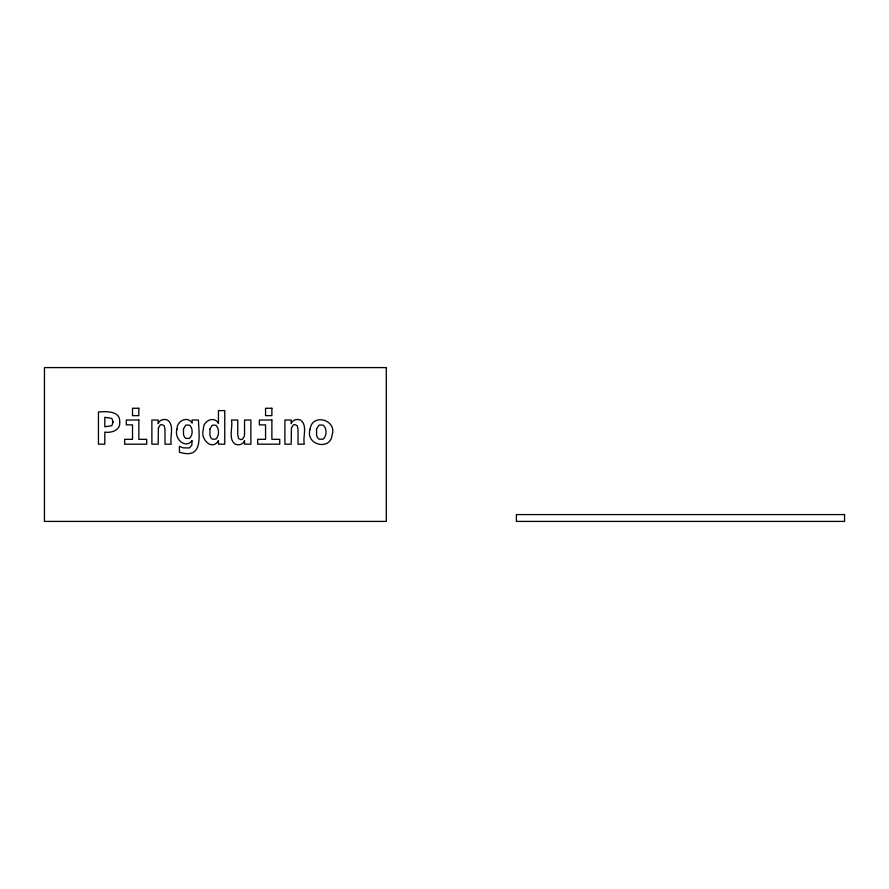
<?xml version="1.0" encoding="UTF-8"?>
<svg xmlns="http://www.w3.org/2000/svg" width="889" height="889" viewBox="0 0 889 889"><rect width="100%" height="100%" fill="white"/><g stroke="black" fill="none" stroke-linecap="round" stroke-linejoin="round"><path stroke-width="1.33" d="M203.459 429.243C199.658 438.433 211.849 451.601 218.45 440.611L218.45 444.189L224.75 444.189L224.75 410.618L218.45 410.618L218.45 423.453C214.305 415.307 202.581 421.108 203.459 429.243M177.033 429.143C173.611 438.033 185.312 449.856 192.102 440.477L191.78 445.411L189.201 447.978L183.056 447.812L179.411 446.345L179.411 452.157C203.492 459.835 198.992 436.455 198.425 420.019L192.102 420.019L192.102 423.108C187.746 415.307 176.433 421.264 177.033 429.143M310.105 429.354C304.916 444.778 330.53 451.323 332.108 434.899C337.287 419.486 311.672 412.929 310.105 429.354M119.704 422.053C120.648 430.365 111.447 433.099 104.813 432.132L104.813 444.189L98.446 444.189L98.446 411.974C105.991 411.385 120.537 410.629 119.704 422.053M209.937 429.054L209.937 435.288L210.804 437.655L212.193 439.144L215.86 439.144C219.427 435.677 219.427 428.665 215.86 425.198L212.193 425.198L209.937 429.054M244.553 433.899L244.319 436.31L242.453 439.255L240.93 439.633L238.496 438.51L237.763 434.788L237.763 420.019L231.44 420.019C233.207 427.32 227.717 439.144 235.374 444.244C238.774 445.667 243.397 444.378 244.553 440.611L244.553 444.189L250.876 444.189L250.876 420.019L244.553 420.019L244.553 433.899M158.398 427.931L158.153 444.189L151.875 444.189L151.875 420.019L158.153 420.019L158.153 423.653C159.32 419.875 163.965 418.586 167.354 420.008C174.977 425.109 169.499 436.91 171.277 444.189L164.998 444.189L164.998 429.476L164.254 425.709L161.82 424.575L160.298 424.953L158.398 427.931M291.436 427.931L291.181 444.189L284.902 444.189L284.902 420.019L291.181 420.019L291.181 423.653C292.348 419.875 296.993 418.586 300.393 420.008C308.005 425.109 302.527 436.91 304.305 444.189L298.026 444.189L298.026 429.476L297.282 425.709L294.859 424.575L293.326 424.953L291.436 427.931M316.562 428.954L316.562 435.299L317.529 437.688L319.073 439.177L323.129 439.177C327.03 435.843 327.03 428.409 323.129 425.075L319.073 425.075L316.562 428.954M183.512 428.787L183.512 434.665L184.423 436.944L185.834 438.399L189.446 438.399C193.057 435.154 193.069 428.309 189.446 425.064L185.834 425.064L183.512 428.787M113.081 422.053L111.814 425.72L104.813 426.776L104.813 417.33L111.814 418.386L113.081 422.053M386.293 367.59L44.45 367.59L44.45 521.41L386.293 521.41L386.293 367.59M138.84 408.262L132.517 408.262L132.517 415.641L138.84 415.641L138.84 408.262M271.878 408.262L265.555 408.262L265.555 415.641L271.878 415.641L271.878 408.262M138.84 420.019L126.327 420.019L126.327 424.875L132.517 424.875L132.517 439.333L124.638 439.333L124.638 444.189L146.696 444.189L146.696 439.333L138.84 439.333L138.84 420.019M271.878 420.019L259.355 420.019L259.355 424.875L265.555 424.875L265.555 439.333L257.677 439.333L257.677 444.189L279.724 444.189L279.724 439.333L271.878 439.333L271.878 420.019M844.55 514.575L516.387 514.575L516.387 521.41L844.55 521.41L844.55 514.575"/></g></svg>
